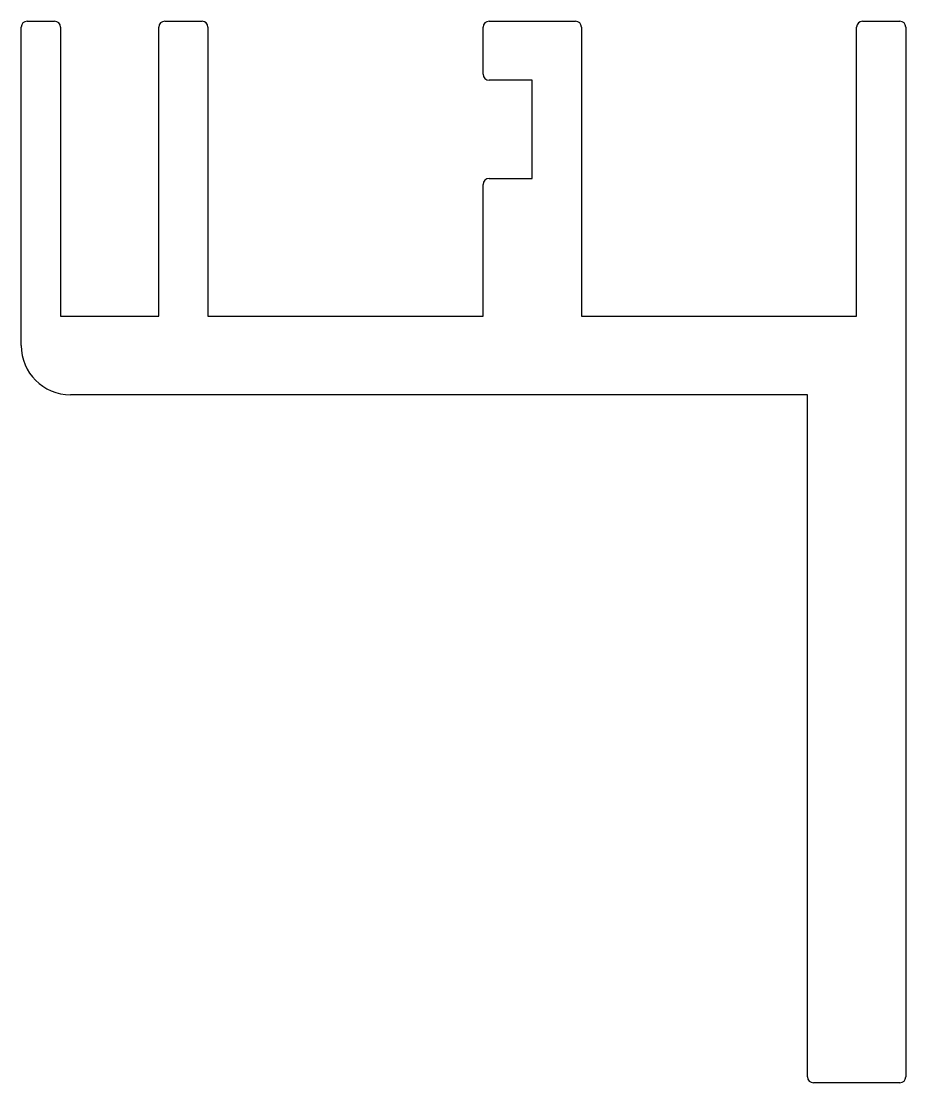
# Model space of a CAD drawing. Extents: x 1491.4 to 1536.4, y 1492.7 to 1546.7.
import ezdxf

# ---------------------------------------------------------------- set-up
doc = ezdxf.new("R2010")
doc.units = 0
doc.layers.get('0').update_dxf_attribs({"linetype": 'CONTINUOUS'})

msp = doc.modelspace()

# ---------------------------------------------------------------- linework, layer by layer
for p, q in [((1491.672, 1546.716), (1493.072, 1546.716)), ((1498.672, 1546.716), (1500.572, 1546.716)), ((1515.172, 1546.716), (1519.572, 1546.716)), ((1534.172, 1546.716), (1536.072, 1546.716)), ((1491.372, 1530.216), (1491.372, 1546.416)), ((1493.372, 1546.416), (1493.372, 1531.716)), ((1498.372, 1531.716), (1498.372, 1546.416)), ((1500.872, 1546.416), (1500.872, 1531.716)), ((1514.872, 1544.016), (1514.872, 1546.416)), ((1519.872, 1546.416), (1519.872, 1531.716)), ((1533.872, 1531.716), (1533.872, 1546.416)), ((1536.372, 1546.416), (1536.372, 1493.016)), ((1517.372, 1543.716), (1515.172, 1543.716)), ((1517.372, 1538.716), (1517.372, 1543.716)), ((1515.172, 1538.716), (1517.372, 1538.716)), ((1514.872, 1531.716), (1514.872, 1538.416)), ((1493.372, 1531.716), (1498.372, 1531.716)), ((1500.872, 1531.716), (1514.872, 1531.716)), ((1519.872, 1531.716), (1533.872, 1531.716)), ((1531.372, 1527.716), (1493.872, 1527.716)), ((1531.372, 1493.016), (1531.372, 1527.716)), ((1536.072, 1492.716), (1531.672, 1492.716))]:
    msp.add_line(p, q)
for centre, radius, start, end in [((1491.672, 1546.416), 0.3, 90, 180), ((1493.072, 1546.416), 0.3, 0, 90), ((1498.672, 1546.416), 0.3, 90, 180), ((1500.572, 1546.416), 0.3, 0, 90), ((1515.172, 1546.416), 0.3, 90, 180), ((1519.572, 1546.416), 0.3, 0, 90), ((1534.172, 1546.416), 0.3, 90, 180), ((1536.072, 1546.416), 0.3, 0, 90), ((1515.172, 1544.016), 0.3, 180, 270), ((1515.172, 1538.416), 0.3, 90, 180), ((1493.872, 1530.216), 2.5, 180, 270), ((1531.672, 1493.016), 0.3, 180, 270), ((1536.072, 1493.016), 0.3, 270, 0)]:
    msp.add_arc(centre, radius, start, end)

doc.saveas('drawing.dxf')
